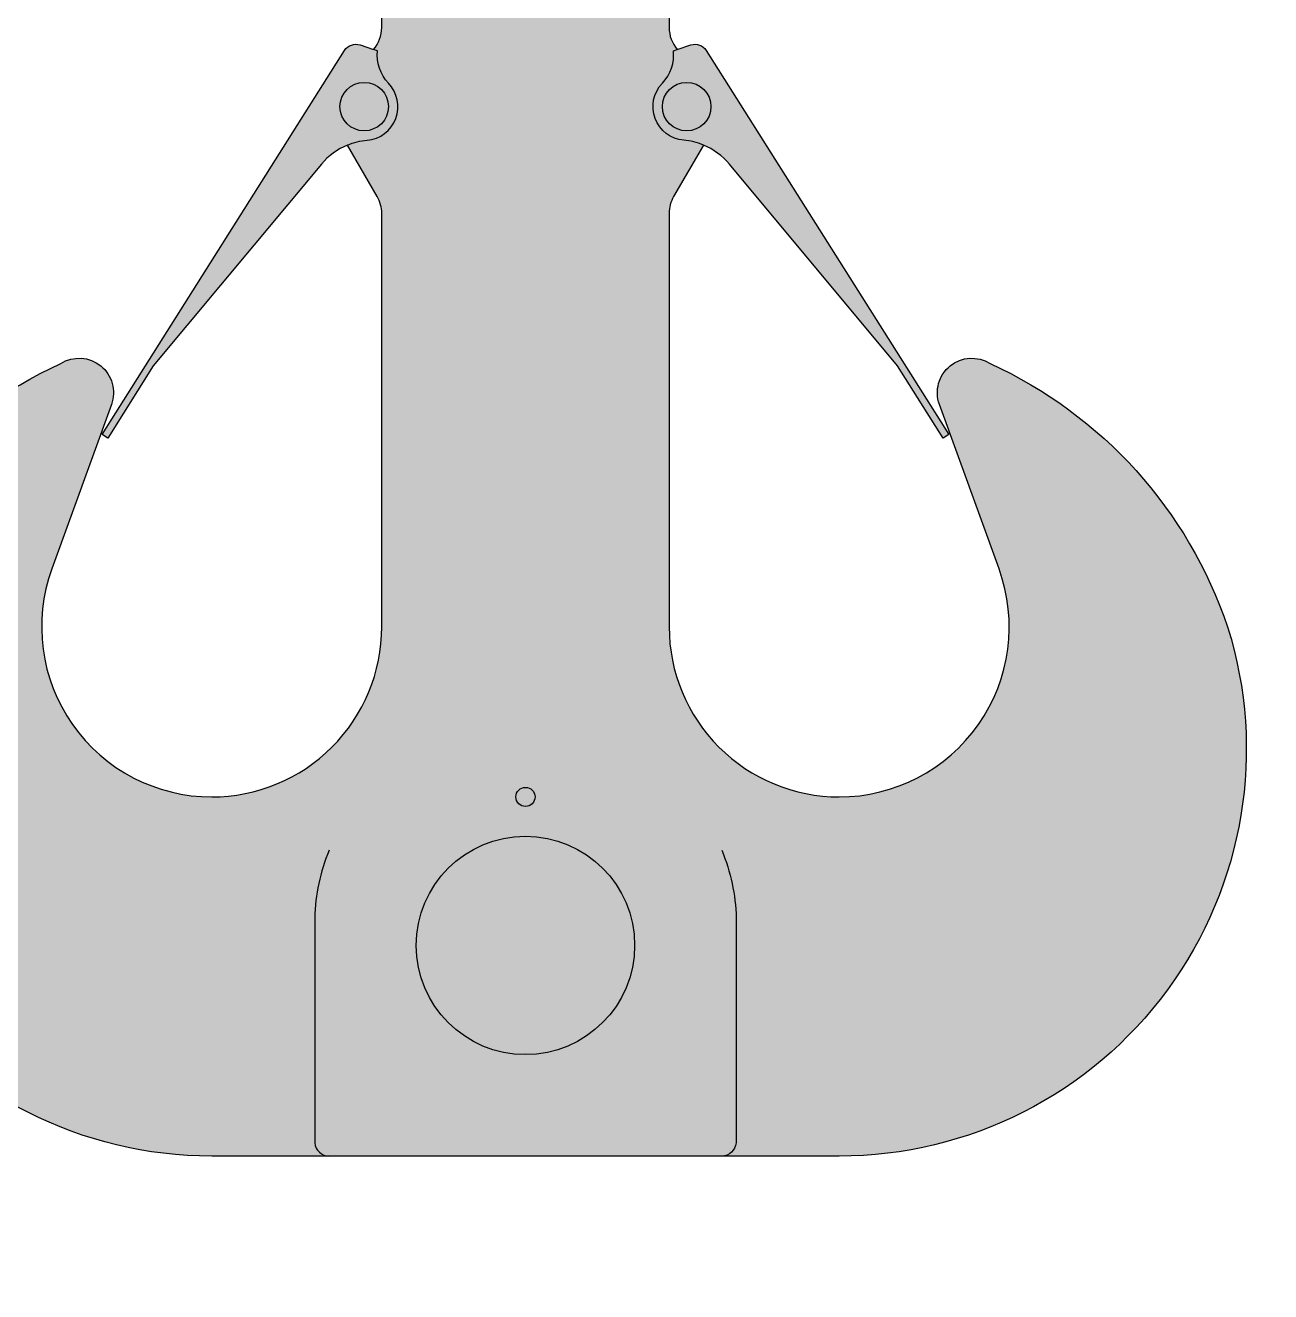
# Model space of a CAD drawing. Header units: millimetres. Extents: x -7937 to 19259, y -19600 to 24975.
# Drawn here: x 6878 to 8027, y 18131 to 19299 of the extents above; entities that cross this region are included whole.
import ezdxf
from ezdxf.enums import TextEntityAlignment as Align

# ---------------------------------------------------------------- set-up
doc = ezdxf.new("R2010")
doc.units = ezdxf.units.MM
doc.set_wipeout_variables(frame=1)
doc.layers.add('Техника. Кран LR 1400-2', color=250, linetype='Continuous')
doc.layers.add('Техника. Кран LR 1400-2 Штриховка', color=7, linetype='Continuous', true_color=0xffd147)
doc.styles.get("Standard").update_dxf_attribs({"font": ''})
doc.styles.get('Standard').set_extended_font_data('Mipgost')

# ---------------------------------------------------------------- blocks, each defined once
blk = doc.blocks.new('LR 1400-2-20241215.202111')
at = {"color": 0, "linetype": 'ByBlock', "lineweight": -2, "transparency": 16777216}
blk.add_wipeout([(-150.00000000000176, 1283.9999999999932), (149.9999999999984, 1283.9999999999932), (150.00000000000568, 803.2358017052579), (150.00000000000568, 803.2358017051413), (150.00000000000568, 803.2358017051413), (150.5498204142101, 797.0406594931467), (152.1820941593367, 791.0391786812402), (154.84579602757083, 785.4189667749251), (158.4576581591012, 780.35571273651), (158.4576581591012, 780.35571273651), (172.6524683922237, 784.9987812447694), (172.6524683922237, 784.9987812447694), (177.18340759129387, 785.6951612802688), (181.69773487010062, 784.8981641665137), (185.71630219353744, 782.6923827071398), (188.81258119579275, 779.3119372454134), (188.8125811957928, 779.3119372454134), (441.93714412999395, 378.329374045363), (436.04431756114934, 374.48601705627175), (388.4352231822762, 450.1945450665846), (213.02468617303228, 660.5603617233251), (213.02468617303228, 660.5603617233251), (207.17659410491686, 666.7668423247965), (200.62055393952375, 672.2201825528903), (193.45288703116893, 676.8402619228223), (185.77890075541495, 680.5592022198873), (154.7128204042731, 626.7511912744123), (154.7128204042731, 626.7511912744123), (152.67768842660823, 622.6243426396131), (151.19862761044948, 618.2671622528078), (150.3009449623728, 613.7542022835191), (150.00000000000568, 609.1626803189977), (150.00000000000568, 609.1626803189977), (150.00000000000568, 177.5000136833953), (150.00000000000574, 177.5000136833953), (161.89858662375332, 113.6061670598167), (195.99912905313602, 58.278479542425885), (247.72981403771277, 18.93465879473206), (310.15517914146415, 0.8494772456419923), (327.500000000013, -8.640199666842818e-12), (327.500000000013, -8.640199666842818e-12), (391.3938457063345, 11.898591549287175), (446.72153059492973, 45.99913824385658), (486.0653473547282, 97.72982626143084), (504.1505240914742, 160.15519275936072), (498.55240580700064, 224.90595392610885), (494.38549968510637, 237.9605656180904), (432.1528000638704, 409.7375754239804), (432.1528000638704, 409.7375754239804), (431.31602820850213, 431.64479656430353), (443.34193910258483, 449.9752082453472), (463.77067798860674, 457.9309076335653), (485.0261694147178, 452.56149337654665), (485.0261694147178, 452.56149337654665), (566.9159712580467, 404.3731244922121), (637.3705343504977, 340.6219434747261), (693.4792502989253, 263.941629597623), (732.9241642058752, 177.49998854109458), (732.9241642058755, 177.49998854109435), (732.9241642058755, 177.49998854109435), (751.548798591289, 78.41859273941145), (746.3116641801244, -22.26195365938156), (717.5074612306805, -118.87622741045493), (666.7570391202753, -205.98761963682068), (596.91618907565, -278.6942607712058), (511.9149451444371, -332.90485503235163), (416.53643614776786, -365.5689028766159), (327.50000001896694, -374.99999999996373), (-327.50000001897024, -374.99999999996373), (-327.50000001897024, -374.99999999996373), (-427.60501825836633, -363.0423529366724), (-522.0769989582301, -327.8422838650836), (-605.5998828142939, -271.3805457376884), (-673.4737302195648, -196.83431284556923), (-721.8791928832354, -108.39839715337916), (-748.0924334488287, -11.049200859570874), (-750.6383993095151, 89.73531212648413), (-732.9241642058789, 177.49998854109435), (-732.9241642058789, 177.49998854109458), (-693.4792502989286, 263.94162959762275), (-637.3705343505013, 340.6219434747261), (-566.9159712580501, 404.3731244922119), (-485.02616941472104, 452.5614933765464), (-485.02616941472104, 452.56149337654665), (-485.02616941472104, 452.56149337654665), (-463.77067798861015, 457.9309076335653), (-443.3419391025884, 449.9752082453472), (-431.31602820850543, 431.64479656430353), (-432.15280006387366, 409.7375754239804), (-494.3854996851096, 237.9605656180904), (-494.3854996851096, 237.9605656180904), (-504.9621512606933, 173.83463918073676), (-491.74669406658654, 110.20012267317657), (-456.5109064384493, 55.58840900087921), (-403.9788024033797, 17.321216189688812), (-341.1932895573029, 0.5289746283210661), (-327.5000000000165, -8.640199666842818e-12), (-327.5000000000165, -8.640199666842818e-12), (-263.60615429369494, 11.898591549287175), (-208.27846940509954, 45.99913824385635), (-168.9346526453013, 97.72982626143062), (-150.84947590855515, 160.1551927593605), (-150.0000000000091, 177.5000136833953), (-150.0000000000091, 609.1626803189977), (-150.0000000000091, 609.1626803189977), (-150.30094496237612, 613.7542022835191), (-151.1986276104528, 618.2671622528078), (-152.67768842661155, 622.6243426396131), (-154.7128204042764, 626.7511912744123), (-154.7128204042764, 626.7511912744123), (-185.77890075541836, 680.5592022198873), (-185.77890075541836, 680.5592022198873), (-193.45288703117222, 676.8402619228223), (-200.62055393952704, 672.2201825528903), (-207.17659410492024, 666.7668423247965), (-213.02468617303566, 660.5603617233251), (-388.4352231822795, 450.1945450665846), (-436.04431756115275, 374.48601705627175), (-441.93714412999725, 378.329374045363), (-188.8125811957961, 779.3119372454134), (-188.8125811957961, 779.3119372454134), (-185.71630219354074, 782.6923827071398), (-181.697734870104, 784.8981641665137), (-177.1834075912971, 785.6951612802688), (-172.65246839222704, 784.9987812447694), (-158.45765815910457, 780.35571273651), (-158.45765815910457, 780.35571273651), (-154.84579602757407, 785.4189667749251), (-152.18209415934, 791.0391786812402), (-150.54982041421346, 797.0406594931467), (-150.0000000000091, 803.2358017051413), (-150.0000000000091, 803.2358017051413), (-150.0000000000091, 803.2358017052579)], dxfattribs=at)
at = {"layer": 'Техника. Кран LR 1400-2 Штриховка', "true_color": 0xadadad, "transparency": 16777216}
h = blk.add_hatch(color=253, dxfattribs=at)
h.dxf.hatch_style = 1
edge = h.paths.add_edge_path()
edge.add_line((-150, 803.2358017051447), (-150, 1283.999999999993))
edge.add_line((-150, 1283.999999999993), (150, 1283.999999999993))
edge.add_line((150, 1283.999999999993), (150.0000000000073, 803.2358017052611))
edge.add_line((150.0000000000073, 803.2358017052611), (150.0000000000073, 803.2358017051447))
edge.add_arc((185.1770219105341, 803.2358017051347), 35.17702191052678, 179.9999999999837, 220.5738124578687)
edge.add_line((158.4576581591027, 780.3557127365057), (172.6524683922253, 784.9987812447653))
edge.add_arc((177.0268972034739, 771.6252022937343), 14.07082944904599, 33.11277208745008, 108.1126541777721, ccw=False)
edge.add_line((188.8125811957943, 779.3119372454094), (441.9371441299954, 378.3293740453664))
edge.add_line((441.9371441299954, 378.3293740453664), (436.0443175611508, 374.4860170562752))
edge.add_line((436.0443175611508, 374.4860170562752), (388.4352231822777, 450.1945450665808))
edge.add_line((388.4352231822777, 450.1945450665808), (213.0246861730338, 660.5603617233282))
edge.add_arc((158.9906420518465, 615.5049121630204), 70.35390152061125, 39.82251293998718, 67.61896272241776)
edge.add_line((185.7789007554165, 680.5592022198834), (154.7128204042747, 626.7511912744085))
edge.add_arc((185.1771096249087, 609.1626687712524), 35.17710962490337, 150.0000607657979, 179.9999811912556)
edge.add_line((150.0000000000073, 609.1626803190011), (150.0000000000073, 177.5000136833987))
edge.add_arc((327.5000000000156, 177.5000000000016), 177.5000000000089, 179.9999955830935, 269.9999999999996)
edge.add_arc((327.5000000000138, 177.5000000000016), 177.5000000000089, 270.0000000000002, 379.9148293367939)
edge.add_line((494.3854996851078, 237.9605656180938), (432.1528000638718, 409.7375754239765))
edge.add_arc((466.0000000000092, 422.0000000000283), 36.00000000000296, 58.09552059906798, 199.9148293367729, ccw=False)
edge.add_arc((290.1131035317459, 27.65768179879393), 467.4765794616908, 18.69524385174492, 65.35799704522361, ccw=False)
edge.add_arc((327.4999999999999, 50.00000000003982), 425.0000000000035, -89.99999999744279, 17.457601504308798, ccw=False)
edge.add_line((327.5000000189684, -374.9999999999636), (-327.5000000189684, -374.9999999999636))
edge.add_arc((-327.4999999999999, 50.00000000003982), 425.0000000000034, 162.5423984956912, 269.9999999974428, ccw=False)
edge.add_arc((-290.1131035317459, 27.65768179879393), 467.4765794616908, 114.64200295477639, 161.3047561482551, ccw=False)
edge.add_arc((-466.0000000000092, 422.0000000000283), 36.00000000000297, -19.914829336772925, 121.9044794009319, ccw=False)
edge.add_line((-432.1528000638718, 409.7375754239765), (-494.3854996851078, 237.9605656180938))
edge.add_arc((-327.5000000000139, 177.5000000000015), 177.5000000000088, 160.0851706632061, 269.9999999999998)
edge.add_arc((-327.5000000000156, 177.5000000000015), 177.5000000000088, 270.0000000000003, 360.0000044169066)
edge.add_line((-150.0000000000073, 177.5000136833987), (-150.0000000000073, 609.1626803190011))
edge.add_arc((-185.1771096249087, 609.1626687712524), 35.17710962490334, 1.880874443611875e-05, 29.99993923420212)
edge.add_line((-154.7128204042747, 626.7511912744085), (-185.7789007554165, 680.5592022198834))
edge.add_arc((-158.9906420518465, 615.5049121630204), 70.35390152061123, 112.3810372775822, 140.1774870600129)
edge.add_line((-213.0246861730338, 660.5603617233282), (-388.4352231822777, 450.1945450665808))
edge.add_line((-388.4352231822777, 450.1945450665808), (-436.0443175611508, 374.4860170562752))
edge.add_line((-436.0443175611508, 374.4860170562752), (-441.9371441299954, 378.3293740453664))
edge.add_line((-441.9371441299954, 378.3293740453664), (-188.8125811957943, 779.3119372454094))
edge.add_arc((-177.0268972034739, 771.6252022937343), 14.07082944904601, 71.88734582222793, 146.8872279125499, ccw=False)
edge.add_line((-172.6524683922253, 784.9987812447653), (-158.4576581591027, 780.3557127365057))
edge.add_arc((-185.1770219105341, 803.2358017051347), 35.1770219105268, 319.4261875421313, 360.0000000000163)
edge.add_line((-150.0000000000073, 803.2358017051447), (-150.0000000000073, 803.2358017052611))
at = {"color": 0, "linetype": 'ByBlock', "lineweight": -2, "ltscale": 30, "transparency": 16777216}
blk.add_lwpolyline([(-150, 803.2358017051447), (-150, 1283.999999999993)], dxfattribs=at)
for points in [[(150, 1283.999999999993), (150.0000000000073, 803.2358017052611), (150.0000000000073, 803.2358017051447, 0.178909699435415), (158.4576581591027, 780.3557127365057), (172.6524683922253, 784.9987812447653, -0.3394536851025628), (188.8125811957943, 779.3119372454094), (441.9371441299954, 378.3293740453664), (436.0443175611508, 374.4860170562752), (388.4352231822777, 450.1945450665808), (213.0246861730338, 660.5603617233282, 0.1218831137244737), (185.7789007554165, 680.5592022198834), (154.7128204042747, 626.7511912744085, 0.131652144360005), (150.0000000000073, 609.1626803190011), (150.0000000000073, 177.5000136833987, 0.4142135849521032), (327.5000000000146, -7.275957614183426e-12, 0.5200948075092342), (494.3854996851078, 237.9605656180938), (432.1528000638718, 409.7375754239765, -0.7121041868984569), (485.0261694147193, 452.5614933765464, -0.2064655870852442), (732.9241642058769, 177.4999885410944, -0.5065479512936205), (327.5000000189684, -374.9999999999636), (-327.5000000189684, -374.9999999999636, -0.5065479512936205), (-732.9241642058769, 177.4999885410944, -0.2064655870852442), (-485.0261694147193, 452.5614933765464, -0.7121041868984569), (-432.1528000638718, 409.7375754239765), (-494.3854996851078, 237.9605656180938, 0.5200948075092346), (-327.5000000000146, -7.275957614183426e-12, 0.4142135849521034), (-150.0000000000073, 177.5000136833987), (-150.0000000000073, 609.1626803190011, 0.131652144360005), (-154.7128204042747, 626.7511912744085), (-185.7789007554165, 680.5592022198834, 0.1218831137244737), (-213.0246861730338, 660.5603617233282), (-388.4352231822777, 450.1945450665808), (-436.0443175611508, 374.4860170562752), (-441.9371441299954, 378.3293740453664), (-188.8125811957943, 779.3119372454094, -0.3394536851025628), (-172.6524683922253, 784.9987812447653), (-158.4576581591027, 780.3557127365057, 0.178909699435415), (-150.0000000000073, 803.2358017051447), (-150.0000000000073, 803.2358017052611)], [(-185.7789007554165, 680.5592022198834, -0.07573646793998882), (-165.1915582579895, 685.5850235146208, 0.6296118334465126), (-142.9182388666741, 744.9888946934952, -0.223405079563802), (-154.4076576355801, 779.0309740115626), (-158.4576581591027, 780.3557127365057)], [(185.7789007554165, 680.5592022198834, 0.07573646793998882), (165.1915582579895, 685.5850235146208, -0.6296118334465126), (142.9182388666741, 744.9888946934952, 0.223405079563802), (154.4076576355801, 779.0309740115626), (158.4576581591027, 780.3557127365057)]]:
    blk.add_lwpolyline(points, format="xyb", dxfattribs=at)
at = {"color": 0, "linetype": 'ByBlock', "lineweight": -2, "transparency": 16777216}
for points in [[(-205.0000000000073, -55.7430501930794, 0.09208470585165844), (-220.0000000000073, -126.4090431811201), (-220.0000000000073, -361.2092088566133, 0.3742970149275632), (-205.000002918845, -374.9999999999636)], [(205.0000000000073, -55.7430501930794, -0.09208470585165844), (220.0000000000073, -126.4090431811201), (220.0000000000073, -361.2092088566133, -0.3742970149275632), (205.000002918845, -374.9999999999636)]]:
    blk.add_lwpolyline(points, format="xyb", dxfattribs=at)
at = {"color": 0, "linetype": 'ByBlock', "lineweight": -2, "ltscale": 30, "transparency": 16777216}
for centre in [(-168.2920513934732, 720.6251407063246), (168.2920513934732, 720.6251407063246)]:
    blk.add_circle(centre, 25.32799527628586, dxfattribs=at)
at = {"color": 0, "linetype": 'ByBlock', "lineweight": -2, "transparency": 16777216}
blk.add_circle((7.275957614183426e-12, -154.9999999999636), 114, dxfattribs=at)
at = {"layer": 'Defpoints', "color": 0, "linetype": 'ByBlock', "lineweight": -2, "ltscale": 30, "transparency": 16777216}
blk.add_circle((0, 0), 10, dxfattribs=at)
blk = doc.blocks.new('LR 1400-2-20241215.203041')
at = {"color": 0, "linetype": 'ByBlock', "lineweight": -2, "transparency": 16777216, "xscale": 0.8833333333333334, "yscale": 0.8833333333333334, "zscale": 0.8833333333333334}
blk.add_blockref('LR 1400-2-20241215.202111', (0, 0), dxfattribs=at)
blk = doc.blocks.new('*U258')
at = {"color": 0, "linetype": 'ByBlock', "lineweight": -2, "transparency": 16777216}
blk.add_blockref('LR 1400-2-20241215.203041', (7339.625865400471, 18587.47577095592), dxfattribs=at)
at = {"layer": 'Defpoints', "color": 0, "linetype": 'ByBlock', "lineweight": -2, "transparency": 16777216, "width": 0.8}
blk.add_attdef('МАРКА', text='', height=250, dxfattribs=at).set_placement((-2374.264051186935, 2508.569947770928), align=Align.MIDDLE_CENTER)

msp = doc.modelspace()

# ---------------------------------------------------------------- block references
at = {"layer": 'Техника. Кран LR 1400-2', "transparency": 33554687}
msp.add_blockref('*U258', (0, 0), dxfattribs=at)

doc.saveas('drawing.dxf')
